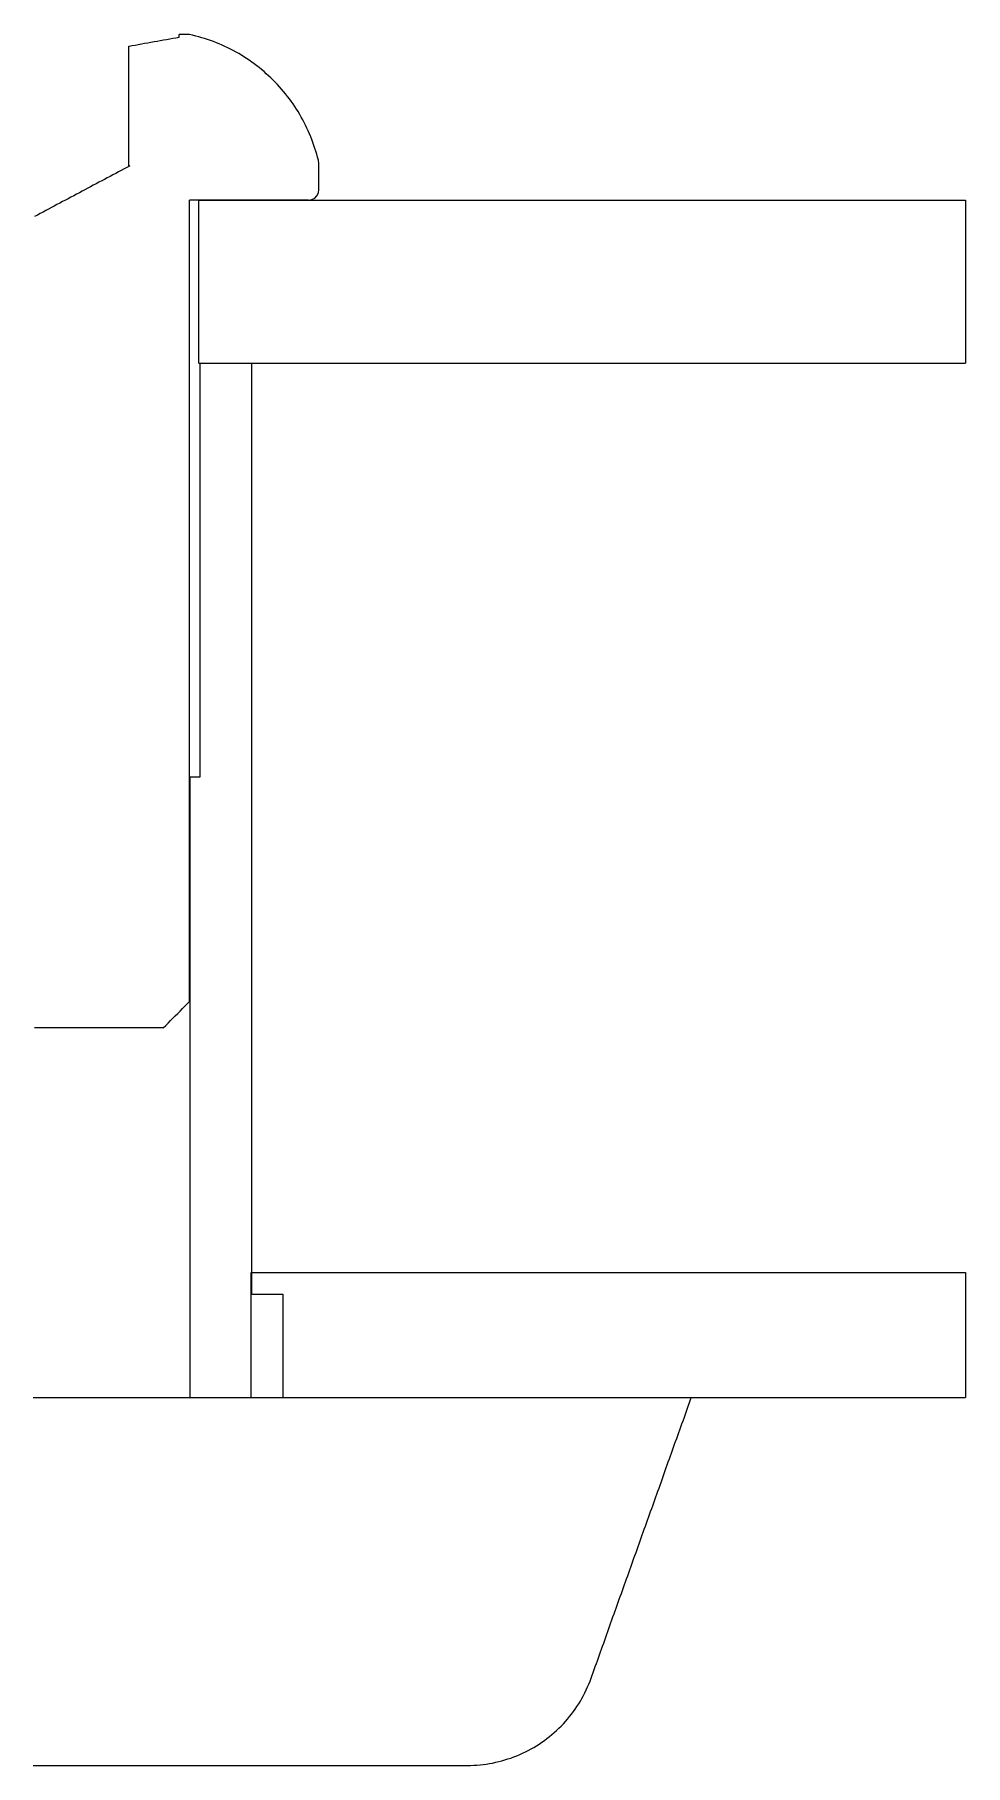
# Model space of a CAD drawing. Header units: millimetres. Extents: x -56 to 126, y -4 to 13.
# Drawn here: x 58.2 to 67.2, y -3.56 to 13.17 of the extents above; entities that cross this region are included whole.
import ezdxf

# ---------------------------------------------------------------- set-up
doc = ezdxf.new("R2010")
doc.units = ezdxf.units.MM
for name, color, linetype in [('FOOT_177_SOLID_0', 7, 'Continuous'), ('FOOT_177_SOLID_153', 7, 'Continuous'), ('FOOT_177_SOLID_177', 7, 'Continuous'), ('FOOT_177_SOLID_8', 7, 'Continuous'), ('FOOT_177_SOLID_9', 7, 'Continuous')]:
    doc.layers.add(name, color=color, linetype=linetype)

msp = doc.modelspace()

# ---------------------------------------------------------------- linework, layer by layer
at = {"layer": 'FOOT_177_SOLID_0'}
for points in [[(60.296, 0), (60.296, 0.03), (60.296, 0.06), (60.296, 0.091), (60.296, 0.121), (60.296, 0.151), (60.296, 0.181), (60.296, 0.212), (60.296, 0.242), (60.296, 0.272), (60.296, 0.302), (60.296, 0.333), (60.296, 0.363), (60.296, 0.393), (60.296, 0.423), (60.296, 0.454), (60.296, 0.484), (60.296, 0.514), (60.296, 0.544), (60.296, 0.575), (60.296, 0.605), (60.296, 0.635), (60.296, 0.665), (60.296, 0.696), (60.296, 0.726), (60.296, 0.756), (60.296, 0.786), (60.296, 0.817), (60.296, 0.847), (60.296, 0.877), (60.296, 0.907), (60.296, 0.938), (60.296, 0.968), (60.296, 0.998), (60.296, 1.028), (60.296, 1.059), (60.296, 1.089), (60.296, 1.119), (60.296, 1.149), (60.296, 1.18), (60.296, 1.21)], [(60.296, 1.21), (60.326, 1.21), (60.356, 1.21), (60.386, 1.21), (60.416, 1.21), (60.446, 1.21), (60.476, 1.21), (60.506, 1.21), (60.536, 1.21), (60.566, 1.21), (60.596, 1.21), (60.626, 1.21), (60.656, 1.21), (60.686, 1.21), (60.716, 1.21), (60.746, 1.21), (60.776, 1.21), (60.806, 1.21), (60.836, 1.21), (60.866, 1.21), (60.896, 1.21), (60.926, 1.21), (60.956, 1.21), (60.986, 1.21), (61.016, 1.21), (61.046, 1.21), (61.077, 1.21), (61.107, 1.21), (61.137, 1.21), (61.167, 1.21), (61.197, 1.21), (61.227, 1.21), (61.257, 1.21), (61.287, 1.21), (61.317, 1.21), (61.347, 1.21), (61.377, 1.21), (61.407, 1.21), (61.437, 1.21), (61.467, 1.21), (61.497, 1.21), (61.527, 1.21), (61.557, 1.21), (61.587, 1.21), (61.617, 1.21), (61.647, 1.21), (61.677, 1.21), (61.707, 1.21), (61.737, 1.21), (61.767, 1.21), (61.797, 1.21), (61.827, 1.21), (61.857, 1.21), (61.887, 1.21), (61.917, 1.21), (61.947, 1.21), (61.977, 1.21), (62.007, 1.21), (62.037, 1.21), (62.067, 1.21), (62.097, 1.21), (62.127, 1.21), (62.157, 1.21), (62.187, 1.21), (62.217, 1.21), (62.247, 1.21), (62.277, 1.21), (62.307, 1.21), (62.337, 1.21), (62.367, 1.21), (62.397, 1.21), (62.427, 1.21), (62.457, 1.21), (62.487, 1.21), (62.517, 1.21), (62.547, 1.21), (62.577, 1.21), (62.608, 1.21), (62.638, 1.21), (62.668, 1.21), (62.698, 1.21), (62.728, 1.21), (62.758, 1.21), (62.788, 1.21), (62.818, 1.21), (62.848, 1.21), (62.878, 1.21), (62.908, 1.21), (62.938, 1.21), (62.968, 1.21), (62.998, 1.21), (63.028, 1.21), (63.058, 1.21), (63.088, 1.21), (63.118, 1.21), (63.148, 1.21), (63.178, 1.21), (63.208, 1.21), (63.238, 1.21), (63.268, 1.21), (63.298, 1.21), (63.328, 1.21), (63.358, 1.21), (63.388, 1.21), (63.418, 1.21), (63.448, 1.21), (63.478, 1.21), (63.508, 1.21), (63.538, 1.21), (63.568, 1.21), (63.598, 1.21), (63.628, 1.21), (63.658, 1.21), (63.688, 1.21), (63.718, 1.21), (63.748, 1.21), (63.778, 1.21), (63.808, 1.21), (63.838, 1.21), (63.868, 1.21), (63.898, 1.21), (63.928, 1.21), (63.958, 1.21), (63.988, 1.21), (64.018, 1.21), (64.048, 1.21), (64.078, 1.21), (64.108, 1.21), (64.139, 1.21), (64.169, 1.21), (64.199, 1.21), (64.229, 1.21), (64.259, 1.21), (64.289, 1.21), (64.319, 1.21), (64.349, 1.21), (64.379, 1.21), (64.409, 1.21), (64.439, 1.21), (64.469, 1.21), (64.499, 1.21), (64.529, 1.21), (64.559, 1.21), (64.589, 1.21), (64.619, 1.21), (64.649, 1.21), (64.679, 1.21), (64.709, 1.21), (64.739, 1.21), (64.769, 1.21), (64.799, 1.21), (64.829, 1.21), (64.859, 1.21), (64.889, 1.21), (64.919, 1.21), (64.949, 1.21), (64.979, 1.21), (65.009, 1.21), (65.039, 1.21), (65.069, 1.21), (65.099, 1.21), (65.129, 1.21), (65.159, 1.21), (65.189, 1.21), (65.219, 1.21), (65.249, 1.21), (65.279, 1.21), (65.309, 1.21), (65.339, 1.21), (65.369, 1.21), (65.399, 1.21), (65.429, 1.21), (65.459, 1.21), (65.489, 1.21), (65.519, 1.21), (65.549, 1.21), (65.579, 1.21), (65.609, 1.21), (65.639, 1.21), (65.67, 1.21), (65.7, 1.21), (65.73, 1.21), (65.76, 1.21), (65.79, 1.21), (65.82, 1.21), (65.85, 1.21), (65.88, 1.21), (65.91, 1.21), (65.94, 1.21), (65.97, 1.21), (66, 1.21), (66.03, 1.21), (66.06, 1.21), (66.09, 1.21), (66.12, 1.21), (66.15, 1.21), (66.18, 1.21), (66.21, 1.21), (66.24, 1.21), (66.27, 1.21), (66.3, 1.21), (66.33, 1.21), (66.36, 1.21), (66.39, 1.21), (66.42, 1.21), (66.45, 1.21), (66.48, 1.21), (66.51, 1.21), (66.54, 1.21), (66.57, 1.21), (66.6, 1.21), (66.63, 1.21), (66.66, 1.21), (66.69, 1.21), (66.72, 1.21), (66.75, 1.21), (66.78, 1.21), (66.81, 1.21), (66.84, 1.21), (66.87, 1.21), (66.9, 1.21), (66.93, 1.21), (66.96, 1.21), (66.99, 1.21), (67.02, 1.21), (67.05, 1.21), (67.08, 1.21), (67.11, 1.21), (67.14, 1.21), (67.17, 1.21), (67.201, 1.21)], [(67.201, 1.21), (67.201, 1.18), (67.201, 1.149), (67.201, 1.119), (67.201, 1.089), (67.201, 1.059), (67.201, 1.028), (67.201, 0.998), (67.201, 0.968), (67.201, 0.938), (67.201, 0.907), (67.201, 0.877), (67.201, 0.847), (67.201, 0.817), (67.201, 0.786), (67.201, 0.756), (67.201, 0.726), (67.201, 0.696), (67.201, 0.665), (67.201, 0.635), (67.201, 0.605), (67.201, 0.575), (67.201, 0.544), (67.201, 0.514), (67.201, 0.484), (67.201, 0.454), (67.201, 0.423), (67.201, 0.393), (67.201, 0.363), (67.201, 0.333), (67.201, 0.302), (67.201, 0.272), (67.201, 0.242), (67.201, 0.212), (67.201, 0.181), (67.201, 0.151), (67.201, 0.121), (67.201, 0.091), (67.201, 0.06), (67.201, 0.03), (67.201, 0)], [(60.296, 0), (60.326, 0), (60.356, 0), (60.386, 0), (60.416, 0), (60.446, 0), (60.476, 0), (60.506, 0), (60.536, 0), (60.566, 0), (60.596, 0), (60.626, 0), (60.656, 0), (60.686, 0), (60.716, 0), (60.746, 0), (60.776, 0), (60.806, 0), (60.836, 0), (60.866, 0), (60.896, 0), (60.926, 0), (60.956, 0), (60.986, 0), (61.016, 0), (61.046, 0), (61.077, 0), (61.107, 0), (61.137, 0), (61.167, 0), (61.197, 0), (61.227, 0), (61.257, 0), (61.287, 0), (61.317, 0), (61.347, 0), (61.377, 0), (61.407, 0), (61.437, 0), (61.467, 0), (61.497, 0), (61.527, 0), (61.557, 0), (61.587, 0), (61.617, 0), (61.647, 0), (61.677, 0), (61.707, 0), (61.737, 0), (61.767, 0), (61.797, 0), (61.827, 0), (61.857, 0), (61.887, 0), (61.917, 0), (61.947, 0), (61.977, 0), (62.007, 0), (62.037, 0), (62.067, 0), (62.097, 0), (62.127, 0), (62.157, 0), (62.187, 0), (62.217, 0), (62.247, 0), (62.277, 0), (62.307, 0), (62.337, 0), (62.367, 0), (62.397, 0), (62.427, 0), (62.457, 0), (62.487, 0), (62.517, 0), (62.547, 0), (62.577, 0), (62.608, 0), (62.638, 0), (62.668, 0), (62.698, 0), (62.728, 0), (62.758, 0), (62.788, 0), (62.818, 0), (62.848, 0), (62.878, 0), (62.908, 0), (62.938, 0), (62.968, 0), (62.998, 0), (63.028, 0), (63.058, 0), (63.088, 0), (63.118, 0), (63.148, 0), (63.178, 0), (63.208, 0), (63.238, 0), (63.268, 0), (63.298, 0), (63.328, 0), (63.358, 0), (63.388, 0), (63.418, 0), (63.448, 0), (63.478, 0), (63.508, 0), (63.538, 0), (63.568, 0), (63.598, 0), (63.628, 0), (63.658, 0), (63.688, 0), (63.718, 0), (63.748, 0), (63.778, 0), (63.808, 0), (63.838, 0), (63.868, 0), (63.898, 0), (63.928, 0), (63.958, 0), (63.988, 0), (64.018, 0), (64.048, 0), (64.078, 0), (64.108, 0), (64.139, 0), (64.169, 0), (64.199, 0), (64.229, 0), (64.259, 0), (64.289, 0), (64.319, 0), (64.349, 0), (64.379, 0), (64.409, 0), (64.439, 0), (64.469, 0), (64.499, 0), (64.529, 0), (64.559, 0), (64.589, 0), (64.619, 0), (64.649, 0), (64.679, 0), (64.709, 0), (64.739, 0), (64.769, 0), (64.799, 0), (64.829, 0), (64.859, 0), (64.889, 0), (64.919, 0), (64.949, 0), (64.979, 0), (65.009, 0), (65.039, 0), (65.069, 0), (65.099, 0), (65.129, 0), (65.159, 0), (65.189, 0), (65.219, 0), (65.249, 0), (65.279, 0), (65.309, 0), (65.339, 0), (65.369, 0), (65.399, 0), (65.429, 0), (65.459, 0), (65.489, 0), (65.519, 0), (65.549, 0), (65.579, 0), (65.609, 0), (65.639, 0), (65.67, 0), (65.7, 0), (65.73, 0), (65.76, 0), (65.79, 0), (65.82, 0), (65.85, 0), (65.88, 0), (65.91, 0), (65.94, 0), (65.97, 0), (66, 0), (66.03, 0), (66.06, 0), (66.09, 0), (66.12, 0), (66.15, 0), (66.18, 0), (66.21, 0), (66.24, 0), (66.27, 0), (66.3, 0), (66.33, 0), (66.36, 0), (66.39, 0), (66.42, 0), (66.45, 0), (66.48, 0), (66.51, 0), (66.54, 0), (66.57, 0), (66.6, 0), (66.63, 0), (66.66, 0), (66.69, 0), (66.72, 0), (66.75, 0), (66.78, 0), (66.81, 0), (66.84, 0), (66.87, 0), (66.9, 0), (66.93, 0), (66.96, 0), (66.99, 0), (67.02, 0), (67.05, 0), (67.08, 0), (67.11, 0), (67.14, 0), (67.17, 0), (67.201, 0)]]:
    msp.add_lwpolyline(points, dxfattribs=at)
at = {"layer": 'FOOT_177_SOLID_153'}
for points in [[(59.112, 13.064), (59.143, 13.069), (59.173, 13.074), (59.203, 13.08), (59.234, 13.085), (59.264, 13.091), (59.294, 13.096), (59.325, 13.101), (59.355, 13.107), (59.385, 13.112), (59.416, 13.117), (59.446, 13.123), (59.476, 13.128), (59.507, 13.133), (59.537, 13.139), (59.567, 13.144), (59.597, 13.149)], [(59.112, 11.905), (59.112, 11.935), (59.112, 11.966), (59.112, 11.996), (59.112, 12.027), (59.112, 12.057), (59.112, 12.088), (59.112, 12.118), (59.112, 12.149), (59.112, 12.179), (59.112, 12.21), (59.112, 12.24), (59.112, 12.271), (59.112, 12.301), (59.112, 12.332), (59.112, 12.362), (59.112, 12.393), (59.112, 12.423), (59.112, 12.454), (59.112, 12.484), (59.112, 12.515), (59.112, 12.545), (59.112, 12.576), (59.112, 12.606), (59.112, 12.637), (59.112, 12.667), (59.112, 12.698), (59.112, 12.728), (59.112, 12.759), (59.112, 12.789), (59.112, 12.82), (59.112, 12.85), (59.112, 12.881), (59.112, 12.911), (59.112, 12.942), (59.112, 12.972), (59.112, 13.003), (59.112, 13.033), (59.112, 13.064)], [(59.597, 13.149), (59.597, 13.175)], [(59.699, 13.175), (59.665, 13.175), (59.631, 13.175), (59.597, 13.175)], [(60.95, 11.93), (60.944, 11.96), (60.936, 11.989), (60.928, 12.018), (60.92, 12.047), (60.911, 12.075), (60.902, 12.104), (60.892, 12.132), (60.881, 12.16), (60.87, 12.188), (60.859, 12.216), (60.847, 12.244), (60.834, 12.271), (60.821, 12.298), (60.808, 12.325), (60.794, 12.352), (60.779, 12.378), (60.764, 12.404), (60.749, 12.43), (60.733, 12.455), (60.716, 12.48), (60.699, 12.505), (60.682, 12.53), (60.664, 12.554), (60.646, 12.578), (60.627, 12.602), (60.608, 12.625), (60.589, 12.648), (60.569, 12.67), (60.549, 12.692), (60.528, 12.714), (60.507, 12.736), (60.485, 12.757), (60.463, 12.777), (60.441, 12.797), (60.419, 12.817), (60.396, 12.837), (60.372, 12.856), (60.349, 12.874), (60.324, 12.892), (60.3, 12.91), (60.275, 12.927), (60.25, 12.944), (60.225, 12.96), (60.2, 12.976), (60.174, 12.991), (60.148, 13.006), (60.121, 13.02), (60.095, 13.034), (60.068, 13.047), (60.04, 13.06), (60.013, 13.073), (59.985, 13.085), (59.958, 13.096), (59.93, 13.107), (59.901, 13.117), (59.873, 13.127), (59.844, 13.136), (59.816, 13.145), (59.787, 13.153), (59.758, 13.161), (59.728, 13.168), (59.699, 13.175)], [(59.12, 11.905), (59.093, 11.89), (59.066, 11.876), (59.039, 11.862), (59.012, 11.847), (58.985, 11.833), (58.958, 11.818), (58.931, 11.804), (58.903, 11.79), (58.876, 11.775), (58.849, 11.761), (58.822, 11.747), (58.795, 11.732), (58.768, 11.718), (58.741, 11.703), (58.714, 11.689), (58.687, 11.675), (58.66, 11.66), (58.633, 11.646), (58.606, 11.632), (58.579, 11.617), (58.552, 11.603), (58.525, 11.588), (58.498, 11.574), (58.471, 11.56), (58.444, 11.545), (58.417, 11.531), (58.39, 11.517), (58.363, 11.502), (58.336, 11.488), (58.309, 11.473), (58.282, 11.459), (58.255, 11.445), (58.228, 11.43), (58.2, 11.416)], [(59.112, 11.905), (59.12, 11.905)], [(60.95, 11.676), (60.95, 11.708), (60.95, 11.74), (60.95, 11.772), (60.95, 11.803), (60.95, 11.835), (60.95, 11.867), (60.95, 11.899), (60.95, 11.93)], [(60.849, 11.575), (60.819, 11.575), (60.788, 11.575), (60.758, 11.575), (60.728, 11.575), (60.698, 11.575), (60.667, 11.575), (60.637, 11.575), (60.607, 11.575), (60.577, 11.575), (60.546, 11.575), (60.516, 11.575), (60.486, 11.575), (60.456, 11.575), (60.425, 11.575), (60.395, 11.575), (60.365, 11.575), (60.335, 11.575), (60.304, 11.575), (60.274, 11.575), (60.244, 11.575), (60.213, 11.575), (60.183, 11.575), (60.153, 11.575), (60.123, 11.575), (60.092, 11.575), (60.062, 11.575), (60.032, 11.575), (60.002, 11.575), (59.971, 11.575), (59.941, 11.575), (59.911, 11.575), (59.881, 11.575), (59.85, 11.575), (59.82, 11.575), (59.79, 11.575), (59.76, 11.575), (59.729, 11.575), (59.699, 11.575)], [(59.699, 3.828), (59.699, 3.858), (59.699, 3.888), (59.699, 3.918), (59.699, 3.948), (59.699, 3.978), (59.699, 4.008), (59.699, 4.038), (59.699, 4.068), (59.699, 4.098), (59.699, 4.128), (59.699, 4.158), (59.699, 4.188), (59.699, 4.218), (59.699, 4.248), (59.699, 4.278), (59.699, 4.308), (59.699, 4.338), (59.699, 4.368), (59.699, 4.398), (59.699, 4.428), (59.699, 4.458), (59.699, 4.488), (59.699, 4.518), (59.699, 4.548), (59.699, 4.578), (59.699, 4.609), (59.699, 4.639), (59.699, 4.669), (59.699, 4.699), (59.699, 4.729), (59.699, 4.759), (59.699, 4.789), (59.699, 4.819), (59.699, 4.849), (59.699, 4.879), (59.699, 4.909), (59.699, 4.939), (59.699, 4.969), (59.699, 4.999), (59.699, 5.029), (59.699, 5.059), (59.699, 5.089), (59.699, 5.119), (59.699, 5.149), (59.699, 5.179), (59.699, 5.209), (59.699, 5.239), (59.699, 5.269), (59.699, 5.299), (59.699, 5.329), (59.699, 5.359), (59.699, 5.389), (59.699, 5.419), (59.699, 5.449), (59.699, 5.479), (59.699, 5.509), (59.699, 5.539), (59.699, 5.569), (59.699, 5.599), (59.699, 5.629), (59.699, 5.659), (59.699, 5.689), (59.699, 5.72), (59.699, 5.75), (59.699, 5.78), (59.699, 5.81), (59.699, 5.84), (59.699, 5.87), (59.699, 5.9), (59.699, 5.93), (59.699, 5.96), (59.699, 5.99), (59.699, 6.02), (59.699, 6.05), (59.699, 6.08), (59.699, 6.11), (59.699, 6.14), (59.699, 6.17), (59.699, 6.2), (59.699, 6.23), (59.699, 6.26), (59.699, 6.29), (59.699, 6.32), (59.699, 6.35), (59.699, 6.38), (59.699, 6.41), (59.699, 6.44), (59.699, 6.47), (59.699, 6.5), (59.699, 6.53), (59.699, 6.56), (59.699, 6.59), (59.699, 6.62), (59.699, 6.65), (59.699, 6.68), (59.699, 6.71), (59.699, 6.74), (59.699, 6.77), (59.699, 6.8), (59.699, 6.831), (59.699, 6.861), (59.699, 6.891), (59.699, 6.921), (59.699, 6.951), (59.699, 6.981), (59.699, 7.011), (59.699, 7.041), (59.699, 7.071), (59.699, 7.101), (59.699, 7.131), (59.699, 7.161), (59.699, 7.191), (59.699, 7.221), (59.699, 7.251), (59.699, 7.281), (59.699, 7.311), (59.699, 7.341), (59.699, 7.371), (59.699, 7.401), (59.699, 7.431), (59.699, 7.461), (59.699, 7.491), (59.699, 7.521), (59.699, 7.551), (59.699, 7.581), (59.699, 7.611), (59.699, 7.641), (59.699, 7.671), (59.699, 7.701), (59.699, 7.731), (59.699, 7.761), (59.699, 7.791), (59.699, 7.821), (59.699, 7.851), (59.699, 7.881), (59.699, 7.911), (59.699, 7.942), (59.699, 7.972), (59.699, 8.002), (59.699, 8.032), (59.699, 8.062), (59.699, 8.092), (59.699, 8.122), (59.699, 8.152), (59.699, 8.182), (59.699, 8.212), (59.699, 8.242), (59.699, 8.272), (59.699, 8.302), (59.699, 8.332), (59.699, 8.362), (59.699, 8.392), (59.699, 8.422), (59.699, 8.452), (59.699, 8.482), (59.699, 8.512), (59.699, 8.542), (59.699, 8.572), (59.699, 8.602), (59.699, 8.632), (59.699, 8.662), (59.699, 8.692), (59.699, 8.722), (59.699, 8.752), (59.699, 8.782), (59.699, 8.812), (59.699, 8.842), (59.699, 8.872), (59.699, 8.902), (59.699, 8.932), (59.699, 8.962), (59.699, 8.992), (59.699, 9.022), (59.699, 9.053), (59.699, 9.083), (59.699, 9.113), (59.699, 9.143), (59.699, 9.173), (59.699, 9.203), (59.699, 9.233), (59.699, 9.263), (59.699, 9.293), (59.699, 9.323), (59.699, 9.353), (59.699, 9.383), (59.699, 9.413), (59.699, 9.443), (59.699, 9.473), (59.699, 9.503), (59.699, 9.533), (59.699, 9.563), (59.699, 9.593), (59.699, 9.623), (59.699, 9.653), (59.699, 9.683), (59.699, 9.713), (59.699, 9.743), (59.699, 9.773), (59.699, 9.803), (59.699, 9.833), (59.699, 9.863), (59.699, 9.893), (59.699, 9.923), (59.699, 9.953), (59.699, 9.983), (59.699, 10.013), (59.699, 10.043), (59.699, 10.073), (59.699, 10.103), (59.699, 10.133), (59.699, 10.164), (59.699, 10.194), (59.699, 10.224), (59.699, 10.254), (59.699, 10.284), (59.699, 10.314), (59.699, 10.344), (59.699, 10.374), (59.699, 10.404), (59.699, 10.434), (59.699, 10.464), (59.699, 10.494), (59.699, 10.524), (59.699, 10.554), (59.699, 10.584), (59.699, 10.614), (59.699, 10.644), (59.699, 10.674), (59.699, 10.704), (59.699, 10.734), (59.699, 10.764), (59.699, 10.794), (59.699, 10.824), (59.699, 10.854), (59.699, 10.884), (59.699, 10.914), (59.699, 10.944), (59.699, 10.974), (59.699, 11.004), (59.699, 11.034), (59.699, 11.064), (59.699, 11.094), (59.699, 11.124), (59.699, 11.154), (59.699, 11.184), (59.699, 11.214), (59.699, 11.245), (59.699, 11.275), (59.699, 11.305), (59.699, 11.335), (59.699, 11.365), (59.699, 11.395), (59.699, 11.425), (59.699, 11.455), (59.699, 11.485), (59.699, 11.515), (59.699, 11.545), (59.699, 11.575)], [(60.849, 11.575), (60.88, 11.58), (60.909, 11.594), (60.931, 11.617), (60.946, 11.645), (60.95, 11.676)], [(59.445, 3.574), (59.468, 3.597), (59.491, 3.62), (59.514, 3.643), (59.537, 3.666), (59.561, 3.689), (59.584, 3.712), (59.607, 3.735), (59.63, 3.759), (59.653, 3.782), (59.676, 3.805), (59.699, 3.828)], [(59.445, 3.574), (59.415, 3.574), (59.384, 3.574), (59.354, 3.574), (59.324, 3.574), (59.293, 3.574), (59.263, 3.574), (59.233, 3.574), (59.202, 3.574), (59.172, 3.574), (59.142, 3.574), (59.111, 3.574), (59.081, 3.574), (59.05, 3.574), (59.02, 3.574), (58.99, 3.574), (58.959, 3.574), (58.929, 3.574), (58.899, 3.574), (58.868, 3.574), (58.838, 3.574), (58.808, 3.574), (58.777, 3.574), (58.747, 3.574), (58.717, 3.574), (58.686, 3.574), (58.656, 3.574), (58.625, 3.574), (58.595, 3.574), (58.565, 3.574), (58.534, 3.574), (58.504, 3.574), (58.474, 3.574), (58.443, 3.574), (58.413, 3.574), (58.383, 3.574), (58.352, 3.574), (58.322, 3.574), (58.292, 3.574), (58.261, 3.574), (58.231, 3.574), (58.2, 3.574)]]:
    msp.add_lwpolyline(points, dxfattribs=at)
at = {"layer": 'FOOT_177_SOLID_177'}
for points in [[(58.185, 0), (58.216, 0), (58.246, 0), (58.276, 0), (58.306, 0), (58.336, 0), (58.366, 0), (58.396, 0), (58.426, 0), (58.456, 0), (58.486, 0), (58.516, 0), (58.546, 0), (58.576, 0), (58.606, 0), (58.636, 0), (58.666, 0), (58.696, 0), (58.726, 0), (58.756, 0), (58.786, 0), (58.816, 0), (58.846, 0), (58.876, 0), (58.906, 0), (58.936, 0), (58.966, 0), (58.996, 0), (59.026, 0), (59.056, 0), (59.086, 0), (59.116, 0), (59.146, 0), (59.176, 0), (59.206, 0), (59.236, 0), (59.266, 0), (59.296, 0), (59.326, 0), (59.356, 0), (59.386, 0), (59.416, 0), (59.446, 0), (59.477, 0), (59.507, 0), (59.537, 0), (59.567, 0), (59.597, 0), (59.627, 0), (59.657, 0), (59.687, 0), (59.717, 0), (59.747, 0), (59.777, 0), (59.807, 0), (59.837, 0), (59.867, 0), (59.897, 0), (59.927, 0), (59.957, 0), (59.987, 0), (60.017, 0), (60.047, 0), (60.077, 0), (60.107, 0), (60.137, 0), (60.167, 0), (60.197, 0), (60.227, 0), (60.257, 0), (60.287, 0), (60.317, 0), (60.347, 0), (60.377, 0), (60.407, 0), (60.437, 0), (60.467, 0), (60.497, 0), (60.527, 0), (60.557, 0), (60.587, 0), (60.617, 0), (60.647, 0), (60.677, 0), (60.707, 0), (60.737, 0), (60.768, 0), (60.798, 0), (60.828, 0), (60.858, 0), (60.888, 0), (60.918, 0), (60.948, 0), (60.978, 0), (61.008, 0), (61.038, 0), (61.068, 0), (61.098, 0), (61.128, 0), (61.158, 0), (61.188, 0), (61.218, 0), (61.248, 0), (61.278, 0), (61.308, 0), (61.338, 0), (61.368, 0), (61.398, 0), (61.428, 0), (61.458, 0), (61.488, 0), (61.518, 0), (61.548, 0), (61.578, 0), (61.608, 0), (61.638, 0), (61.668, 0), (61.698, 0), (61.728, 0), (61.758, 0), (61.788, 0), (61.818, 0), (61.848, 0), (61.878, 0), (61.908, 0), (61.938, 0), (61.968, 0), (61.998, 0), (62.029, 0), (62.059, 0), (62.089, 0), (62.119, 0), (62.149, 0), (62.179, 0), (62.209, 0), (62.239, 0), (62.269, 0), (62.299, 0), (62.329, 0), (62.359, 0), (62.389, 0), (62.419, 0), (62.449, 0), (62.479, 0), (62.509, 0), (62.539, 0), (62.569, 0), (62.599, 0), (62.629, 0), (62.659, 0), (62.689, 0), (62.719, 0), (62.749, 0), (62.779, 0), (62.809, 0), (62.839, 0), (62.869, 0), (62.899, 0), (62.929, 0), (62.959, 0), (62.989, 0), (63.019, 0), (63.049, 0), (63.079, 0), (63.109, 0), (63.139, 0), (63.169, 0), (63.199, 0), (63.229, 0), (63.259, 0), (63.29, 0), (63.32, 0), (63.35, 0), (63.38, 0), (63.41, 0), (63.44, 0), (63.47, 0), (63.5, 0), (63.53, 0), (63.56, 0), (63.59, 0), (63.62, 0), (63.65, 0), (63.68, 0), (63.71, 0), (63.74, 0), (63.77, 0), (63.8, 0), (63.83, 0), (63.86, 0), (63.89, 0), (63.92, 0), (63.95, 0), (63.98, 0), (64.01, 0), (64.04, 0), (64.07, 0), (64.1, 0), (64.13, 0), (64.16, 0), (64.19, 0), (64.22, 0), (64.25, 0), (64.28, 0), (64.31, 0), (64.34, 0), (64.37, 0), (64.4, 0), (64.43, 0), (64.46, 0), (64.49, 0), (64.52, 0), (64.55, 0)], [(63.582, -2.713), (63.592, -2.685), (63.602, -2.657), (63.612, -2.628), (63.622, -2.6), (63.632, -2.572), (63.642, -2.544), (63.652, -2.515), (63.662, -2.487), (63.672, -2.459), (63.682, -2.431), (63.693, -2.402), (63.703, -2.374), (63.713, -2.346), (63.723, -2.317), (63.733, -2.289), (63.743, -2.261), (63.753, -2.233), (63.763, -2.204), (63.773, -2.176), (63.783, -2.148), (63.793, -2.12), (63.804, -2.091), (63.814, -2.063), (63.824, -2.035), (63.834, -2.007), (63.844, -1.978), (63.854, -1.95), (63.864, -1.922), (63.874, -1.894), (63.884, -1.865), (63.894, -1.837), (63.905, -1.809), (63.915, -1.781), (63.925, -1.752), (63.935, -1.724), (63.945, -1.696), (63.955, -1.667), (63.965, -1.639), (63.975, -1.611), (63.985, -1.583), (63.995, -1.554), (64.005, -1.526), (64.016, -1.498), (64.026, -1.47), (64.036, -1.441), (64.046, -1.413), (64.056, -1.385), (64.066, -1.357), (64.076, -1.328), (64.086, -1.3), (64.096, -1.272), (64.106, -1.244), (64.116, -1.215), (64.127, -1.187), (64.137, -1.159), (64.147, -1.13), (64.157, -1.102), (64.167, -1.074), (64.177, -1.046), (64.187, -1.017), (64.197, -0.989), (64.207, -0.961), (64.217, -0.933), (64.228, -0.904), (64.238, -0.876), (64.248, -0.848), (64.258, -0.82), (64.268, -0.791), (64.278, -0.763), (64.288, -0.735), (64.298, -0.707), (64.308, -0.678), (64.318, -0.65), (64.328, -0.622), (64.339, -0.594), (64.349, -0.565), (64.359, -0.537), (64.369, -0.509), (64.379, -0.48), (64.389, -0.452), (64.399, -0.424), (64.409, -0.396), (64.419, -0.367), (64.429, -0.339), (64.439, -0.311), (64.45, -0.283), (64.46, -0.254), (64.47, -0.226), (64.48, -0.198), (64.49, -0.17), (64.5, -0.141), (64.51, -0.113), (64.52, -0.085), (64.53, -0.057), (64.54, -0.028), (64.55, 0)], [(62.386, -3.556), (62.416, -3.556), (62.447, -3.555), (62.477, -3.553), (62.508, -3.55), (62.538, -3.547), (62.568, -3.543), (62.599, -3.538), (62.629, -3.533), (62.659, -3.526), (62.688, -3.519), (62.718, -3.512), (62.747, -3.503), (62.777, -3.494), (62.805, -3.485), (62.834, -3.474), (62.863, -3.463), (62.891, -3.451), (62.919, -3.439), (62.946, -3.425), (62.974, -3.412), (63.001, -3.397), (63.027, -3.382), (63.053, -3.366), (63.079, -3.35), (63.105, -3.333), (63.13, -3.315), (63.154, -3.297), (63.178, -3.278), (63.202, -3.259), (63.225, -3.239), (63.248, -3.218), (63.27, -3.197), (63.292, -3.176), (63.313, -3.154), (63.333, -3.131), (63.353, -3.108), (63.373, -3.085), (63.392, -3.061), (63.41, -3.036), (63.428, -3.011), (63.445, -2.986), (63.462, -2.96), (63.478, -2.934), (63.493, -2.908), (63.508, -2.881), (63.522, -2.854), (63.535, -2.826), (63.548, -2.798), (63.56, -2.77), (63.571, -2.742), (63.582, -2.713)], [(58.185, -3.556), (58.216, -3.556), (58.246, -3.556), (58.276, -3.556), (58.306, -3.556), (58.336, -3.556), (58.366, -3.556), (58.396, -3.556), (58.426, -3.556), (58.456, -3.556), (58.486, -3.556), (58.516, -3.556), (58.546, -3.556), (58.576, -3.556), (58.606, -3.556), (58.636, -3.556), (58.666, -3.556), (58.696, -3.556), (58.726, -3.556), (58.756, -3.556), (58.786, -3.556), (58.816, -3.556), (58.846, -3.556), (58.876, -3.556), (58.906, -3.556), (58.936, -3.556), (58.966, -3.556), (58.996, -3.556), (59.026, -3.556), (59.056, -3.556), (59.086, -3.556), (59.116, -3.556), (59.146, -3.556), (59.176, -3.556), (59.206, -3.556), (59.236, -3.556), (59.266, -3.556), (59.296, -3.556), (59.326, -3.556), (59.356, -3.556), (59.386, -3.556), (59.416, -3.556), (59.446, -3.556), (59.476, -3.556), (59.506, -3.556), (59.536, -3.556), (59.566, -3.556), (59.596, -3.556), (59.626, -3.556), (59.656, -3.556), (59.686, -3.556), (59.716, -3.556), (59.746, -3.556), (59.776, -3.556), (59.806, -3.556), (59.836, -3.556), (59.866, -3.556), (59.896, -3.556), (59.925, -3.556), (59.956, -3.556), (59.986, -3.556), (60.016, -3.556), (60.046, -3.556), (60.076, -3.556), (60.106, -3.556), (60.136, -3.556), (60.166, -3.556), (60.196, -3.556), (60.226, -3.556), (60.256, -3.556), (60.286, -3.556), (60.316, -3.556), (60.346, -3.556), (60.376, -3.556), (60.406, -3.556), (60.436, -3.556), (60.466, -3.556), (60.496, -3.556), (60.526, -3.556), (60.556, -3.556), (60.586, -3.556), (60.616, -3.556), (60.646, -3.556), (60.676, -3.556), (60.706, -3.556), (60.736, -3.556), (60.766, -3.556), (60.796, -3.556), (60.826, -3.556), (60.856, -3.556), (60.886, -3.556), (60.916, -3.556), (60.946, -3.556), (60.976, -3.556), (61.006, -3.556), (61.036, -3.556), (61.066, -3.556), (61.096, -3.556), (61.126, -3.556), (61.156, -3.556), (61.186, -3.556), (61.216, -3.556), (61.246, -3.556), (61.276, -3.556), (61.306, -3.556), (61.336, -3.556), (61.366, -3.556), (61.396, -3.556), (61.426, -3.556), (61.456, -3.556), (61.486, -3.556), (61.516, -3.556), (61.546, -3.556), (61.576, -3.556), (61.606, -3.556), (61.636, -3.556), (61.666, -3.556), (61.696, -3.556), (61.726, -3.556), (61.756, -3.556), (61.786, -3.556), (61.816, -3.556), (61.846, -3.556), (61.876, -3.556), (61.906, -3.556), (61.936, -3.556), (61.966, -3.556), (61.996, -3.556), (62.026, -3.556), (62.056, -3.556), (62.086, -3.556), (62.116, -3.556), (62.146, -3.556), (62.176, -3.556), (62.206, -3.556), (62.236, -3.556), (62.266, -3.556), (62.296, -3.556), (62.326, -3.556), (62.356, -3.556), (62.386, -3.556)]]:
    msp.add_lwpolyline(points, dxfattribs=at)
at = {"layer": 'FOOT_177_SOLID_8'}
for points in [[(59.8, 6), (59.8, 6.03), (59.8, 6.06), (59.8, 6.09), (59.8, 6.12), (59.8, 6.15), (59.8, 6.18), (59.8, 6.211), (59.8, 6.241), (59.8, 6.271), (59.8, 6.301), (59.8, 6.331), (59.8, 6.361), (59.8, 6.391), (59.8, 6.421), (59.8, 6.451), (59.8, 6.481), (59.8, 6.511), (59.8, 6.541), (59.8, 6.571), (59.8, 6.602), (59.8, 6.632), (59.8, 6.662), (59.8, 6.692), (59.8, 6.722), (59.8, 6.752), (59.8, 6.782), (59.8, 6.812), (59.8, 6.842), (59.8, 6.872), (59.8, 6.902), (59.8, 6.932), (59.8, 6.962), (59.8, 6.992), (59.8, 7.023), (59.8, 7.053), (59.8, 7.083), (59.8, 7.113), (59.8, 7.143), (59.8, 7.173), (59.8, 7.203), (59.8, 7.233), (59.8, 7.263), (59.8, 7.293), (59.8, 7.323), (59.8, 7.353), (59.8, 7.383), (59.8, 7.414), (59.8, 7.444), (59.8, 7.474), (59.8, 7.504), (59.8, 7.534), (59.8, 7.564), (59.8, 7.594), (59.8, 7.624), (59.8, 7.654), (59.8, 7.684), (59.8, 7.714), (59.8, 7.744), (59.8, 7.774), (59.8, 7.805), (59.8, 7.835), (59.8, 7.865), (59.8, 7.895), (59.8, 7.925), (59.8, 7.955), (59.8, 7.985), (59.8, 8.015), (59.8, 8.045), (59.8, 8.075), (59.8, 8.105), (59.8, 8.135), (59.8, 8.165), (59.8, 8.195), (59.8, 8.226), (59.8, 8.256), (59.8, 8.286), (59.8, 8.316), (59.8, 8.346), (59.8, 8.376), (59.8, 8.406), (59.8, 8.436), (59.8, 8.466), (59.8, 8.496), (59.8, 8.526), (59.8, 8.556), (59.8, 8.586), (59.8, 8.617), (59.8, 8.647), (59.8, 8.677), (59.8, 8.707), (59.8, 8.737), (59.8, 8.767), (59.8, 8.797), (59.8, 8.827), (59.8, 8.857), (59.8, 8.887), (59.8, 8.917), (59.8, 8.947), (59.8, 8.977), (59.8, 9.008), (59.8, 9.038), (59.8, 9.068), (59.8, 9.098), (59.8, 9.128), (59.8, 9.158), (59.8, 9.188), (59.8, 9.218), (59.8, 9.248), (59.8, 9.278), (59.8, 9.308), (59.8, 9.338), (59.8, 9.368), (59.8, 9.398), (59.8, 9.429), (59.8, 9.459), (59.8, 9.489), (59.8, 9.519), (59.8, 9.549), (59.8, 9.579), (59.8, 9.609), (59.8, 9.639), (59.8, 9.669), (59.8, 9.699), (59.8, 9.729), (59.8, 9.759), (59.8, 9.789), (59.8, 9.82), (59.8, 9.85), (59.8, 9.88), (59.8, 9.91), (59.8, 9.94), (59.8, 9.97), (59.8, 10)], [(59.8, 10), (59.832, 10), (59.863, 10), (59.894, 10), (59.925, 10), (59.957, 10), (59.988, 10), (60.019, 10), (60.05, 10), (60.082, 10), (60.113, 10), (60.144, 10), (60.175, 10), (60.207, 10), (60.238, 10), (60.269, 10), (60.3, 10)], [(60.3, 1), (60.3, 1.03), (60.3, 1.06), (60.3, 1.09), (60.3, 1.12), (60.3, 1.15), (60.3, 1.18), (60.3, 1.21), (60.3, 1.24), (60.3, 1.27), (60.3, 1.3), (60.3, 1.33), (60.3, 1.36), (60.3, 1.39), (60.3, 1.42), (60.3, 1.45), (60.3, 1.48), (60.3, 1.51), (60.3, 1.54), (60.3, 1.57), (60.3, 1.6), (60.3, 1.63), (60.3, 1.66), (60.3, 1.69), (60.3, 1.72), (60.3, 1.75), (60.3, 1.78), (60.3, 1.81), (60.3, 1.84), (60.3, 1.87), (60.3, 1.9), (60.3, 1.93), (60.3, 1.96), (60.3, 1.99), (60.3, 2.02), (60.3, 2.05), (60.3, 2.08), (60.3, 2.11), (60.3, 2.14), (60.3, 2.17), (60.3, 2.2), (60.3, 2.23), (60.3, 2.26), (60.3, 2.29), (60.3, 2.32), (60.3, 2.35), (60.3, 2.38), (60.3, 2.41), (60.3, 2.44), (60.3, 2.47), (60.3, 2.5), (60.3, 2.53), (60.3, 2.56), (60.3, 2.59), (60.3, 2.62), (60.3, 2.65), (60.3, 2.68), (60.3, 2.71), (60.3, 2.74), (60.3, 2.77), (60.3, 2.8), (60.3, 2.83), (60.3, 2.86), (60.3, 2.89), (60.3, 2.92), (60.3, 2.95), (60.3, 2.98), (60.3, 3.01), (60.3, 3.04), (60.3, 3.07), (60.3, 3.1), (60.3, 3.13), (60.3, 3.16), (60.3, 3.19), (60.3, 3.22), (60.3, 3.25), (60.3, 3.28), (60.3, 3.31), (60.3, 3.34), (60.3, 3.37), (60.3, 3.4), (60.3, 3.43), (60.3, 3.46), (60.3, 3.49), (60.3, 3.52), (60.3, 3.55), (60.3, 3.58), (60.3, 3.61), (60.3, 3.64), (60.3, 3.67), (60.3, 3.7), (60.3, 3.73), (60.3, 3.76), (60.3, 3.79), (60.3, 3.82), (60.3, 3.85), (60.3, 3.88), (60.3, 3.91), (60.3, 3.94), (60.3, 3.97), (60.3, 4), (60.3, 4.03), (60.3, 4.06), (60.3, 4.09), (60.3, 4.12), (60.3, 4.15), (60.3, 4.18), (60.3, 4.21), (60.3, 4.24), (60.3, 4.27), (60.3, 4.3), (60.3, 4.33), (60.3, 4.36), (60.3, 4.39), (60.3, 4.42), (60.3, 4.45), (60.3, 4.48), (60.3, 4.51), (60.3, 4.54), (60.3, 4.57), (60.3, 4.6), (60.3, 4.63), (60.3, 4.66), (60.3, 4.69), (60.3, 4.72), (60.3, 4.75), (60.3, 4.78), (60.3, 4.81), (60.3, 4.84), (60.3, 4.87), (60.3, 4.9), (60.3, 4.93), (60.3, 4.96), (60.3, 4.99), (60.3, 5.02), (60.3, 5.05), (60.3, 5.08), (60.3, 5.11), (60.3, 5.14), (60.3, 5.17), (60.3, 5.2), (60.3, 5.23), (60.3, 5.26), (60.3, 5.29), (60.3, 5.32), (60.3, 5.35), (60.3, 5.38), (60.3, 5.41), (60.3, 5.44), (60.3, 5.47), (60.3, 5.5), (60.3, 5.53), (60.3, 5.56), (60.3, 5.59), (60.3, 5.62), (60.3, 5.65), (60.3, 5.68), (60.3, 5.71), (60.3, 5.74), (60.3, 5.77), (60.3, 5.8), (60.3, 5.83), (60.3, 5.86), (60.3, 5.89), (60.3, 5.92), (60.3, 5.95), (60.3, 5.98), (60.3, 6.01), (60.3, 6.04), (60.3, 6.07), (60.3, 6.1), (60.3, 6.13), (60.3, 6.16), (60.3, 6.19), (60.3, 6.22), (60.3, 6.25), (60.3, 6.28), (60.3, 6.31), (60.3, 6.34), (60.3, 6.37), (60.3, 6.4), (60.3, 6.43), (60.3, 6.46), (60.3, 6.49), (60.3, 6.52), (60.3, 6.55), (60.3, 6.58), (60.3, 6.61), (60.3, 6.64), (60.3, 6.67), (60.3, 6.7), (60.3, 6.73), (60.3, 6.76), (60.3, 6.79), (60.3, 6.82), (60.3, 6.85), (60.3, 6.88), (60.3, 6.91), (60.3, 6.94), (60.3, 6.97), (60.3, 7), (60.3, 7.03), (60.3, 7.06), (60.3, 7.09), (60.3, 7.12), (60.3, 7.15), (60.3, 7.18), (60.3, 7.21), (60.3, 7.24), (60.3, 7.27), (60.3, 7.3), (60.3, 7.33), (60.3, 7.36), (60.3, 7.39), (60.3, 7.42), (60.3, 7.45), (60.3, 7.48), (60.3, 7.51), (60.3, 7.54), (60.3, 7.57), (60.3, 7.6), (60.3, 7.63), (60.3, 7.66), (60.3, 7.69), (60.3, 7.72), (60.3, 7.75), (60.3, 7.78), (60.3, 7.81), (60.3, 7.84), (60.3, 7.87), (60.3, 7.9), (60.3, 7.93), (60.3, 7.96), (60.3, 7.99), (60.3, 8.02), (60.3, 8.05), (60.3, 8.08), (60.3, 8.11), (60.3, 8.14), (60.3, 8.17), (60.3, 8.2), (60.3, 8.23), (60.3, 8.26), (60.3, 8.29), (60.3, 8.32), (60.3, 8.35), (60.3, 8.38), (60.3, 8.41), (60.3, 8.44), (60.3, 8.47), (60.3, 8.5), (60.3, 8.53), (60.3, 8.56), (60.3, 8.59), (60.3, 8.62), (60.3, 8.65), (60.3, 8.68), (60.3, 8.71), (60.3, 8.74), (60.3, 8.77), (60.3, 8.8), (60.3, 8.83), (60.3, 8.86), (60.3, 8.89), (60.3, 8.92), (60.3, 8.95), (60.3, 8.98), (60.3, 9.01), (60.3, 9.04), (60.3, 9.07), (60.3, 9.1), (60.3, 9.13), (60.3, 9.16), (60.3, 9.19), (60.3, 9.22), (60.3, 9.25), (60.3, 9.28), (60.3, 9.31), (60.3, 9.34), (60.3, 9.37), (60.3, 9.4), (60.3, 9.43), (60.3, 9.46), (60.3, 9.49), (60.3, 9.52), (60.3, 9.55), (60.3, 9.58), (60.3, 9.61), (60.3, 9.64), (60.3, 9.67), (60.3, 9.7), (60.3, 9.73), (60.3, 9.76), (60.3, 9.79), (60.3, 9.82), (60.3, 9.85), (60.3, 9.88), (60.3, 9.91), (60.3, 9.94), (60.3, 9.97), (60.3, 10)], [(59.7, 6), (59.7, 5.97), (59.7, 5.94), (59.7, 5.91), (59.7, 5.88), (59.7, 5.85), (59.7, 5.82), (59.7, 5.79), (59.7, 5.76), (59.7, 5.73), (59.7, 5.7), (59.7, 5.67), (59.7, 5.64), (59.7, 5.61), (59.7, 5.58), (59.7, 5.55), (59.7, 5.52), (59.7, 5.49), (59.7, 5.46), (59.7, 5.43), (59.7, 5.4), (59.7, 5.37), (59.7, 5.34), (59.7, 5.31), (59.7, 5.28), (59.7, 5.25), (59.7, 5.22), (59.7, 5.19), (59.7, 5.16), (59.7, 5.13), (59.7, 5.1), (59.7, 5.07), (59.7, 5.04), (59.7, 5.01), (59.7, 4.98), (59.7, 4.95), (59.7, 4.92), (59.7, 4.89), (59.7, 4.86), (59.7, 4.83), (59.7, 4.8), (59.7, 4.77), (59.7, 4.74), (59.7, 4.71), (59.7, 4.68), (59.7, 4.65), (59.7, 4.62), (59.7, 4.59), (59.7, 4.56), (59.7, 4.53), (59.7, 4.5), (59.7, 4.47), (59.7, 4.44), (59.7, 4.41), (59.7, 4.38), (59.7, 4.35), (59.7, 4.32), (59.7, 4.29), (59.7, 4.26), (59.7, 4.23), (59.7, 4.2), (59.7, 4.17), (59.7, 4.14), (59.7, 4.11), (59.7, 4.08), (59.7, 4.05), (59.7, 4.02), (59.7, 3.99), (59.7, 3.96), (59.7, 3.93), (59.7, 3.9), (59.7, 3.87), (59.7, 3.84), (59.7, 3.81), (59.7, 3.78), (59.7, 3.75), (59.7, 3.72), (59.7, 3.69), (59.7, 3.66), (59.7, 3.63), (59.7, 3.6), (59.7, 3.57), (59.7, 3.54), (59.7, 3.51), (59.7, 3.48), (59.7, 3.45), (59.7, 3.42), (59.7, 3.39), (59.7, 3.36), (59.7, 3.33), (59.7, 3.3), (59.7, 3.27), (59.7, 3.24), (59.7, 3.21), (59.7, 3.18), (59.7, 3.15), (59.7, 3.12), (59.7, 3.09), (59.7, 3.06), (59.7, 3.03), (59.7, 3), (59.7, 2.97), (59.7, 2.94), (59.7, 2.91), (59.7, 2.88), (59.7, 2.85), (59.7, 2.82), (59.7, 2.79), (59.7, 2.76), (59.7, 2.73), (59.7, 2.7), (59.7, 2.67), (59.7, 2.64), (59.7, 2.61), (59.7, 2.58), (59.7, 2.55), (59.7, 2.52), (59.7, 2.49), (59.7, 2.46), (59.7, 2.43), (59.7, 2.4), (59.7, 2.37), (59.7, 2.34), (59.7, 2.31), (59.7, 2.28), (59.7, 2.25), (59.7, 2.22), (59.7, 2.19), (59.7, 2.16), (59.7, 2.13), (59.7, 2.1), (59.7, 2.07), (59.7, 2.04), (59.7, 2.01), (59.7, 1.98), (59.7, 1.95), (59.7, 1.92), (59.7, 1.89), (59.7, 1.86), (59.7, 1.83), (59.7, 1.8), (59.7, 1.77), (59.7, 1.74), (59.7, 1.71), (59.7, 1.68), (59.7, 1.65), (59.7, 1.62), (59.7, 1.59), (59.7, 1.56), (59.7, 1.53), (59.7, 1.5), (59.7, 1.47), (59.7, 1.44), (59.7, 1.41), (59.7, 1.38), (59.7, 1.35), (59.7, 1.32), (59.7, 1.29), (59.7, 1.26), (59.7, 1.23), (59.7, 1.2), (59.7, 1.17), (59.7, 1.14), (59.7, 1.11), (59.7, 1.08), (59.7, 1.05), (59.7, 1.02), (59.7, 0.99), (59.7, 0.96), (59.7, 0.93), (59.7, 0.9), (59.7, 0.87), (59.7, 0.84), (59.7, 0.81), (59.7, 0.78), (59.7, 0.75), (59.7, 0.72), (59.7, 0.69), (59.7, 0.66), (59.7, 0.63), (59.7, 0.6), (59.7, 0.57), (59.7, 0.54), (59.7, 0.51), (59.7, 0.48), (59.7, 0.45), (59.7, 0.42), (59.7, 0.39), (59.7, 0.36), (59.7, 0.33), (59.7, 0.3), (59.7, 0.27), (59.7, 0.24), (59.7, 0.21), (59.7, 0.18), (59.7, 0.15), (59.7, 0.12), (59.7, 0.09), (59.7, 0.06), (59.7, 0.03), (59.7, 0)], [(59.7, 6), (59.734, 6), (59.767, 6), (59.8, 6)], [(60.3, 1), (60.33, 1), (60.36, 1), (60.39, 1), (60.42, 1), (60.45, 1), (60.48, 1), (60.51, 1), (60.54, 1), (60.57, 1), (60.6, 1)], [(60.6, 1), (60.6, 0.97), (60.6, 0.939), (60.6, 0.909), (60.6, 0.879), (60.6, 0.848), (60.6, 0.818), (60.6, 0.788), (60.6, 0.758), (60.6, 0.727), (60.6, 0.697), (60.6, 0.667), (60.6, 0.636), (60.6, 0.606), (60.6, 0.576), (60.6, 0.545), (60.6, 0.515), (60.6, 0.485), (60.6, 0.455), (60.6, 0.424), (60.6, 0.394), (60.6, 0.364), (60.6, 0.333), (60.6, 0.303), (60.6, 0.273), (60.6, 0.242), (60.6, 0.212), (60.6, 0.182), (60.6, 0.152), (60.6, 0.121), (60.6, 0.091), (60.6, 0.061), (60.6, 0.03), (60.6, 0)], [(59.7, 0), (59.73, 0), (59.76, 0), (59.79, 0), (59.82, 0), (59.85, 0), (59.88, 0), (59.91, 0), (59.94, 0), (59.97, 0), (60, 0), (60.03, 0), (60.06, 0), (60.09, 0), (60.12, 0), (60.15, 0), (60.18, 0), (60.21, 0), (60.24, 0), (60.27, 0), (60.3, 0), (60.33, 0), (60.36, 0), (60.39, 0), (60.42, 0), (60.45, 0), (60.48, 0), (60.51, 0), (60.54, 0), (60.57, 0), (60.6, 0)]]:
    msp.add_lwpolyline(points, dxfattribs=at)
at = {"layer": 'FOOT_177_SOLID_9'}
for points in [[(59.788, 10), (59.788, 10.03), (59.788, 10.061), (59.788, 10.091), (59.788, 10.121), (59.788, 10.151), (59.788, 10.182), (59.788, 10.212), (59.788, 10.242), (59.788, 10.273), (59.788, 10.303), (59.788, 10.333), (59.788, 10.363), (59.788, 10.394), (59.788, 10.424), (59.788, 10.454), (59.788, 10.485), (59.788, 10.515), (59.788, 10.545), (59.788, 10.575), (59.788, 10.606), (59.788, 10.636), (59.788, 10.666), (59.788, 10.697), (59.788, 10.727), (59.788, 10.757), (59.788, 10.787), (59.788, 10.818), (59.788, 10.848), (59.788, 10.878), (59.788, 10.909), (59.788, 10.939), (59.788, 10.969), (59.788, 10.999), (59.788, 11.03), (59.788, 11.06), (59.788, 11.09), (59.788, 11.121), (59.788, 11.151), (59.788, 11.181), (59.788, 11.211), (59.788, 11.242), (59.788, 11.272), (59.788, 11.302), (59.788, 11.333), (59.788, 11.363), (59.788, 11.393), (59.788, 11.423), (59.788, 11.454), (59.788, 11.484), (59.788, 11.514), (59.788, 11.545), (59.788, 11.575)], [(59.788, 11.575), (59.818, 11.575), (59.848, 11.575), (59.878, 11.575), (59.908, 11.575), (59.938, 11.575), (59.968, 11.575), (59.998, 11.575), (60.028, 11.575), (60.058, 11.575), (60.088, 11.575), (60.118, 11.575), (60.148, 11.575), (60.178, 11.575), (60.208, 11.575), (60.238, 11.575), (60.268, 11.575), (60.298, 11.575), (60.328, 11.575), (60.358, 11.575), (60.388, 11.575), (60.418, 11.575), (60.448, 11.575), (60.478, 11.575), (60.508, 11.575), (60.538, 11.575), (60.568, 11.575), (60.598, 11.575), (60.628, 11.575), (60.658, 11.575), (60.688, 11.575), (60.718, 11.575), (60.748, 11.575), (60.778, 11.575), (60.808, 11.575), (60.838, 11.575), (60.868, 11.575), (60.898, 11.575), (60.928, 11.575), (60.958, 11.575), (60.988, 11.575), (61.018, 11.575), (61.048, 11.575), (61.078, 11.575), (61.108, 11.575), (61.138, 11.575), (61.168, 11.575), (61.198, 11.575), (61.228, 11.575), (61.258, 11.575), (61.289, 11.575), (61.319, 11.575), (61.349, 11.575), (61.379, 11.575), (61.409, 11.575), (61.439, 11.575), (61.469, 11.575), (61.499, 11.575), (61.529, 11.575), (61.559, 11.575), (61.589, 11.575), (61.619, 11.575), (61.649, 11.575), (61.679, 11.575), (61.709, 11.575), (61.739, 11.575), (61.769, 11.575), (61.799, 11.575), (61.829, 11.575), (61.859, 11.575), (61.889, 11.575), (61.919, 11.575), (61.949, 11.575), (61.979, 11.575), (62.009, 11.575), (62.039, 11.575), (62.069, 11.575), (62.099, 11.575), (62.129, 11.575), (62.159, 11.575), (62.189, 11.575), (62.219, 11.575), (62.249, 11.575), (62.279, 11.575), (62.309, 11.575), (62.339, 11.575), (62.369, 11.575), (62.399, 11.575), (62.429, 11.575), (62.459, 11.575), (62.489, 11.575), (62.519, 11.575), (62.549, 11.575), (62.579, 11.575), (62.609, 11.575), (62.639, 11.575), (62.669, 11.575), (62.699, 11.575), (62.729, 11.575), (62.759, 11.575), (62.789, 11.575), (62.819, 11.575), (62.849, 11.575), (62.879, 11.575), (62.909, 11.575), (62.939, 11.575), (62.969, 11.575), (62.999, 11.575), (63.029, 11.575), (63.059, 11.575), (63.089, 11.575), (63.119, 11.575), (63.149, 11.575), (63.179, 11.575), (63.209, 11.575), (63.239, 11.575), (63.269, 11.575), (63.299, 11.575), (63.329, 11.575), (63.359, 11.575), (63.389, 11.575), (63.419, 11.575), (63.449, 11.575), (63.479, 11.575), (63.509, 11.575), (63.539, 11.575), (63.569, 11.575), (63.599, 11.575), (63.629, 11.575), (63.659, 11.575), (63.689, 11.575), (63.719, 11.575), (63.749, 11.575), (63.779, 11.575), (63.809, 11.575), (63.839, 11.575), (63.869, 11.575), (63.899, 11.575), (63.929, 11.575), (63.959, 11.575), (63.989, 11.575), (64.019, 11.575), (64.049, 11.575), (64.079, 11.575), (64.109, 11.575), (64.139, 11.575), (64.169, 11.575), (64.199, 11.575), (64.229, 11.575), (64.26, 11.575), (64.29, 11.575), (64.32, 11.575), (64.35, 11.575), (64.38, 11.575), (64.41, 11.575), (64.44, 11.575), (64.47, 11.575), (64.5, 11.575), (64.53, 11.575), (64.56, 11.575), (64.59, 11.575), (64.62, 11.575), (64.65, 11.575), (64.68, 11.575), (64.71, 11.575), (64.74, 11.575), (64.77, 11.575), (64.8, 11.575), (64.83, 11.575), (64.86, 11.575), (64.89, 11.575), (64.92, 11.575), (64.95, 11.575), (64.98, 11.575), (65.01, 11.575), (65.04, 11.575), (65.07, 11.575), (65.1, 11.575), (65.13, 11.575), (65.16, 11.575), (65.19, 11.575), (65.22, 11.575), (65.25, 11.575), (65.28, 11.575), (65.31, 11.575), (65.34, 11.575), (65.37, 11.575), (65.4, 11.575), (65.43, 11.575), (65.46, 11.575), (65.49, 11.575), (65.52, 11.575), (65.55, 11.575), (65.58, 11.575), (65.61, 11.575), (65.64, 11.575), (65.67, 11.575), (65.7, 11.575), (65.73, 11.575), (65.76, 11.575), (65.79, 11.575), (65.82, 11.575), (65.85, 11.575), (65.88, 11.575), (65.91, 11.575), (65.94, 11.575), (65.97, 11.575), (66, 11.575), (66.03, 11.575), (66.06, 11.575), (66.09, 11.575), (66.12, 11.575), (66.15, 11.575), (66.18, 11.575), (66.21, 11.575), (66.24, 11.575), (66.27, 11.575), (66.3, 11.575), (66.33, 11.575), (66.36, 11.575), (66.39, 11.575), (66.42, 11.575), (66.45, 11.575), (66.48, 11.575), (66.51, 11.575), (66.54, 11.575), (66.57, 11.575), (66.6, 11.575), (66.63, 11.575), (66.66, 11.575), (66.69, 11.575), (66.72, 11.575), (66.75, 11.575), (66.78, 11.575), (66.81, 11.575), (66.84, 11.575), (66.87, 11.575), (66.9, 11.575), (66.93, 11.575), (66.96, 11.575), (66.99, 11.575), (67.02, 11.575), (67.05, 11.575), (67.08, 11.575), (67.11, 11.575), (67.14, 11.575), (67.17, 11.575), (67.201, 11.575)], [(67.201, 11.575), (67.201, 11.545), (67.201, 11.514), (67.201, 11.484), (67.201, 11.454), (67.201, 11.423), (67.201, 11.393), (67.201, 11.363), (67.201, 11.333), (67.201, 11.302), (67.201, 11.272), (67.201, 11.242), (67.201, 11.211), (67.201, 11.181), (67.201, 11.151), (67.201, 11.121), (67.201, 11.09), (67.201, 11.06), (67.201, 11.03), (67.201, 10.999), (67.201, 10.969), (67.201, 10.939), (67.201, 10.909), (67.201, 10.878), (67.201, 10.848), (67.201, 10.818), (67.201, 10.787), (67.201, 10.757), (67.201, 10.727), (67.201, 10.697), (67.201, 10.666), (67.201, 10.636), (67.201, 10.606), (67.201, 10.575), (67.201, 10.545), (67.201, 10.515), (67.201, 10.485), (67.201, 10.454), (67.201, 10.424), (67.201, 10.394), (67.201, 10.363), (67.201, 10.333), (67.201, 10.303), (67.201, 10.273), (67.201, 10.242), (67.201, 10.212), (67.201, 10.182), (67.201, 10.151), (67.201, 10.121), (67.201, 10.091), (67.201, 10.061), (67.201, 10.03), (67.201, 10)], [(59.788, 10), (59.818, 10), (59.848, 10), (59.878, 10), (59.908, 10), (59.938, 10), (59.968, 10), (59.998, 10), (60.028, 10), (60.058, 10), (60.088, 10), (60.118, 10), (60.148, 10), (60.178, 10), (60.208, 10), (60.238, 10), (60.268, 10), (60.298, 10), (60.328, 10), (60.358, 10), (60.388, 10), (60.418, 10), (60.448, 10), (60.478, 10), (60.508, 10), (60.538, 10), (60.568, 10), (60.598, 10), (60.628, 10), (60.658, 10), (60.688, 10), (60.718, 10), (60.748, 10), (60.778, 10), (60.808, 10), (60.838, 10), (60.868, 10), (60.898, 10), (60.928, 10), (60.958, 10), (60.988, 10), (61.018, 10), (61.048, 10), (61.078, 10), (61.108, 10), (61.138, 10), (61.168, 10), (61.198, 10), (61.228, 10), (61.258, 10), (61.289, 10), (61.319, 10), (61.349, 10), (61.379, 10), (61.409, 10), (61.439, 10), (61.469, 10), (61.499, 10), (61.529, 10), (61.559, 10), (61.589, 10), (61.619, 10), (61.649, 10), (61.679, 10), (61.709, 10), (61.739, 10), (61.769, 10), (61.799, 10), (61.829, 10), (61.859, 10), (61.889, 10), (61.919, 10), (61.949, 10), (61.979, 10), (62.009, 10), (62.039, 10), (62.069, 10), (62.099, 10), (62.129, 10), (62.159, 10), (62.189, 10), (62.219, 10), (62.249, 10), (62.279, 10), (62.309, 10), (62.339, 10), (62.369, 10), (62.399, 10), (62.429, 10), (62.459, 10), (62.489, 10), (62.519, 10), (62.549, 10), (62.579, 10), (62.609, 10), (62.639, 10), (62.669, 10), (62.699, 10), (62.729, 10), (62.759, 10), (62.789, 10), (62.819, 10), (62.849, 10), (62.879, 10), (62.909, 10), (62.939, 10), (62.969, 10), (62.999, 10), (63.029, 10), (63.059, 10), (63.089, 10), (63.119, 10), (63.149, 10), (63.179, 10), (63.209, 10), (63.239, 10), (63.269, 10), (63.299, 10), (63.329, 10), (63.359, 10), (63.389, 10), (63.419, 10), (63.449, 10), (63.479, 10), (63.509, 10), (63.539, 10), (63.569, 10), (63.599, 10), (63.629, 10), (63.659, 10), (63.689, 10), (63.719, 10), (63.749, 10), (63.779, 10), (63.809, 10), (63.839, 10), (63.869, 10), (63.899, 10), (63.929, 10), (63.959, 10), (63.989, 10), (64.019, 10), (64.049, 10), (64.079, 10), (64.109, 10), (64.139, 10), (64.169, 10), (64.199, 10), (64.229, 10), (64.26, 10), (64.29, 10), (64.32, 10), (64.35, 10), (64.38, 10), (64.41, 10), (64.44, 10), (64.47, 10), (64.5, 10), (64.53, 10), (64.56, 10), (64.59, 10), (64.62, 10), (64.65, 10), (64.68, 10), (64.71, 10), (64.74, 10), (64.77, 10), (64.8, 10), (64.83, 10), (64.86, 10), (64.89, 10), (64.92, 10), (64.95, 10), (64.98, 10), (65.01, 10), (65.04, 10), (65.07, 10), (65.1, 10), (65.13, 10), (65.16, 10), (65.19, 10), (65.22, 10), (65.25, 10), (65.28, 10), (65.31, 10), (65.34, 10), (65.37, 10), (65.4, 10), (65.43, 10), (65.46, 10), (65.49, 10), (65.52, 10), (65.55, 10), (65.58, 10), (65.61, 10), (65.64, 10), (65.67, 10), (65.7, 10), (65.73, 10), (65.76, 10), (65.79, 10), (65.82, 10), (65.85, 10), (65.88, 10), (65.91, 10), (65.94, 10), (65.97, 10), (66, 10), (66.03, 10), (66.06, 10), (66.09, 10), (66.12, 10), (66.15, 10), (66.18, 10), (66.21, 10), (66.24, 10), (66.27, 10), (66.3, 10), (66.33, 10), (66.36, 10), (66.39, 10), (66.42, 10), (66.45, 10), (66.48, 10), (66.51, 10), (66.54, 10), (66.57, 10), (66.6, 10), (66.63, 10), (66.66, 10), (66.69, 10), (66.72, 10), (66.75, 10), (66.78, 10), (66.81, 10), (66.84, 10), (66.87, 10), (66.9, 10), (66.93, 10), (66.96, 10), (66.99, 10), (67.02, 10), (67.05, 10), (67.08, 10), (67.11, 10), (67.14, 10), (67.17, 10), (67.201, 10)]]:
    msp.add_lwpolyline(points, dxfattribs=at)

doc.saveas('drawing.dxf')
